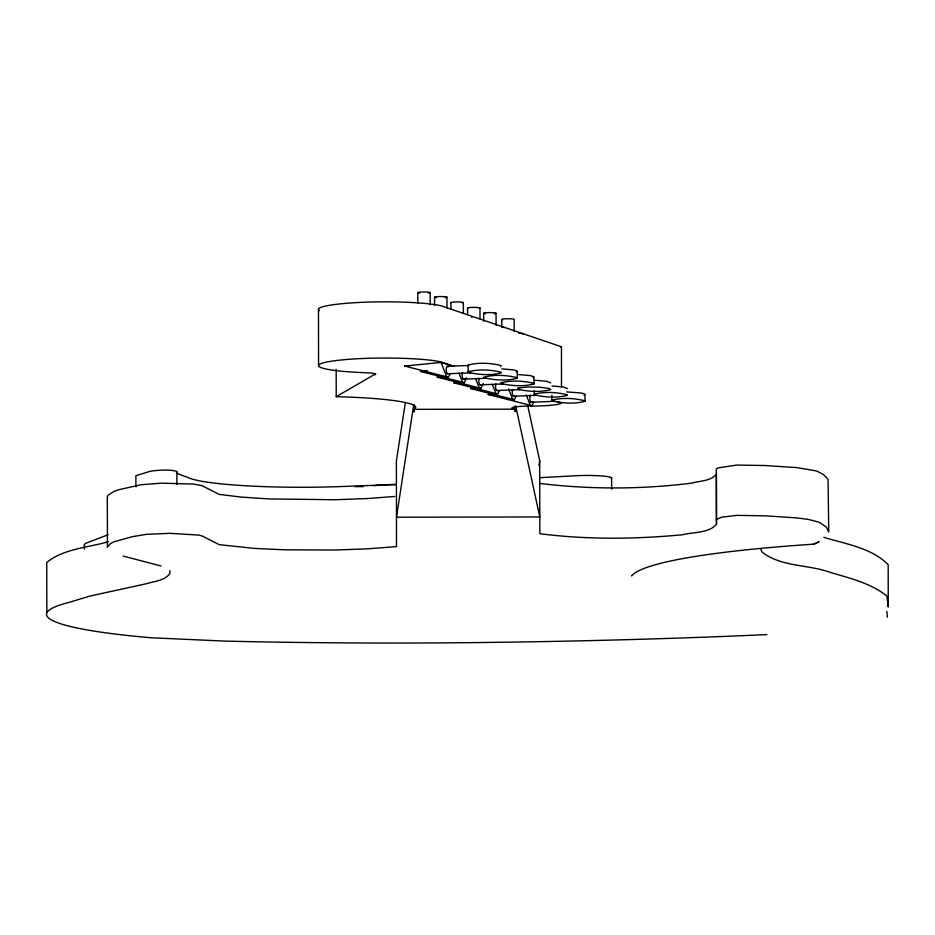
<?xml version="1.0" encoding="UTF-8"?>
<svg xmlns="http://www.w3.org/2000/svg" width="935" height="935" viewBox="0 0 935 935"><rect width="100%" height="100%" fill="white"/><g stroke="black" fill="none" stroke-linecap="round" stroke-linejoin="round"><path stroke-width="1.4" d="M336.179 369.302L336.226 396.685A104.381 11.091 -0.1 0 1 413.936 409.343L413.936 411.774L413.936 404.832M557.54 401.618L561.538 402.985A30.563 3.249 -0.1 0 1 530.554 406.07A18.431 1.963 -0.1 0 0 514.005 407.134A18.431 1.963 -0.1 0 0 515.115 409.168L515.103 411.599L515.103 406.047M405.334 402.623L396.382 461.002L396.522 546.601L367.303 548.857L335.314 550.025L285.117 549.827L254.449 548.413L219.234 544.661L202.03 535.919L198.699 535.077L170.135 533.336L146.456 534.341L132.384 536.655L114.035 541.774L110.494 543.562L107.42 547.197L107.326 496.894L108.191 495.071L113.941 491.483L118.792 489.718L140.869 484.762L161.463 483.161L193.358 484.061L201.937 485.627L219.141 494.358L240.879 497.058L269.186 498.939L335.221 499.734L367.21 498.565L394.745 496.462M413.714 404.832L396.487 517.207L539.811 516.962L515.723 406.106M538.957 465.536L539.705 460.756L527.597 404.995M716.397 519.428L721.832 517.137L736.815 515.384L764.853 515.816L796.795 517.885L808.53 519.451L819.083 522.233L826.33 527.095L828.749 532.015L828.059 479.246L823.209 474.349L816.489 470.971L796.702 467.593L764.76 465.513L736.733 465.081L717.694 467.944L716.315 469.125L716.409 523.46M336.226 396.685L373.497 375.04A14.738 1.566 -0.1 0 0 366.076 372.749A72.334 7.69 -0.1 0 1 319.443 366.812A72.334 7.69 -0.1 0 1 346.312 359.507A61.453 6.533 -0.1 0 1 442.874 362.546L453.954 366.321L441.051 362.441L404.633 366.052L448.368 377.261L450.226 373.614M427.47 370.751L420.469 371.452L464.204 382.66L466.682 377.798M444.183 376.443L437.183 377.144L480.917 388.352L483.395 383.49M460.897 382.146L453.896 382.836L497.63 394.044L499.489 390.398M476.207 387.978L470.609 388.528L514.332 399.736L516.202 396.089M493.797 393.974L488.199 394.523L531.933 405.732L533.792 402.085M500.541 366.649L501.195 365.562C490.571 362.944 478.603 362.277 468.014 365.071L468.271 372.34C478.942 374.865 490.84 375.671 501.452 372.82L501.207 372.259C490.583 369.652 478.615 368.986 468.026 371.779L468.271 372.34M516.365 372.036L517.032 370.95L513.268 369.874L501.826 368.893M517.277 378.219C506.676 381.071 494.767 380.264 484.108 377.728L483.862 377.167C494.451 374.374 506.419 375.052 517.043 377.658L517.277 378.219L517.265 371.511M533.079 377.728L533.745 376.653L529.981 375.566L518.539 374.584M533.99 383.911C523.39 386.763 511.48 385.956 500.821 383.432L500.576 382.871C511.164 380.077 523.133 380.744 533.756 383.35L533.99 383.911L533.978 377.214M584.106 395.119L584.761 394.032L581.009 392.957L566.645 391.929M585.006 401.302C574.406 404.154 562.496 403.336 551.837 400.811L551.592 400.25C562.18 397.457 574.148 398.123 584.772 400.741L585.006 401.302L584.994 394.593M813.684 544.228L819.083 541.821L813.672 544.17A383.116 40.708 -0.1 0 0 631.639 575.96L631.628 575.902M108.109 534.75L86.581 542.978A74.438 7.912 -0.1 0 0 84.524 545.432M108.25 541.739C87.855 547.688 63.533 548.681 46.75 562.484L46.843 612.787M539.39 477.692L575.937 475.74A24.848 2.641 -0.1 0 1 601.848 475.962A24.848 2.641 -0.1 0 1 611.221 478.533M447.503 366.31L468.716 365.48M447.514 373.755L470.141 372.878M463.351 379.154L485.978 378.266M480.064 384.846L502.691 383.969M496.777 390.538L519.404 389.661M513.49 396.241L536.117 395.353M531.08 402.237L553.707 401.349M396.417 484.482L340.433 486.562A117.588 12.494 -0.1 0 1 187.701 477.306A326.666 34.712 -0.1 0 1 176.575 472.97M413.936 409.343L515.115 409.168M354.938 486.621L362.99 486.609M404.633 366.052L408.981 366.076M420.469 371.452L423.368 371.464M437.183 377.144L440.081 377.156M453.896 382.836L456.794 382.847M470.609 388.528L474.957 388.551M488.199 394.523L492.546 394.547M535.252 380.276L546.694 381.27L550.692 382.906M551.966 385.98L563.408 386.961L567.405 388.598M539.752 483.43C590.02 489.531 641.258 489.449 691.503 483.161C699.614 480.765 711.021 481.35 716.432 474.033L716.526 524.325C708.59 533.359 693.431 531.898 682.573 534.762C635.181 539.226 587.11 539.764 539.834 533.721L539.705 460.756M823.887 537.309C845.754 544.088 871.665 547.828 888.18 564.728L888.25 606.99L886.918 596.027C870.824 583.23 850.196 578.286 830.841 572.594C808.483 564.214 780.982 567.264 761.815 551.837L760.985 549.301M123.163 556.056L160.96 565.967M534.236 394.815C544.906 397.34 556.816 398.158 567.416 395.306L567.183 394.745C556.559 392.127 544.591 391.461 534.002 394.254L534.236 394.815L534.236 390.795M448.368 377.261L446.685 376.758L441.051 362.441M464.204 382.66L462.521 382.146L458.933 373.042M480.917 388.352L479.234 387.85L475.646 378.733M497.63 394.044L495.947 393.542L492.359 384.425M514.332 399.736L512.66 399.233L508.558 388.82M531.933 405.732L530.25 405.229L526.148 394.815M561.514 387.125L561.444 346.78L442.781 306.341A61.453 6.533 -0.1 0 0 346.219 303.302A72.334 7.69 -0.1 0 0 319.349 310.607M887.303 617.205L886.894 611.385M611.642 478.007L611.654 489.18M551.825 395.447L551.837 400.811M514.168 319.384L514.192 331.458M501.768 319.396L501.779 327.449M496.064 313.248L496.088 325.322M483.652 313.272L483.675 321.324M479.959 308.012L479.982 318.753M467.558 308.036L467.57 314.744M463.316 302.578L463.339 313.307M450.915 302.601L450.927 309.31M446.965 297.178L446.988 307.919M434.565 297.201L434.576 305.254M430.205 292.597L430.229 304.681M417.793 292.62L417.816 303.349M318.473 309.251L318.566 365.456M176.902 471.859L176.925 484.435M169.878 570.619L169.878 573.494C164.665 580.904 153.948 581.254 145.942 583.837L90.228 595.992L69.12 602.362A288.763 30.68 -0.1 0 0 151.306 637.775L224.739 641.094A779.019 82.771 -0.1 0 0 463.269 642.707A1001.011 106.356 -0.1 0 0 766.934 634.596M135.914 486.878L135.891 475.705L149.67 471.462A20.593 2.186 -0.1 0 1 160.902 470.212A8.205 0.877 -0.1 0 1 171.234 470.34A21.061 2.244 -0.1 0 1 176.423 472.339M84.349 544.813L84.36 549.009M561.444 346.78A30.563 3.249 -0.1 0 1 560.942 347.189M373.684 485.768A26.718 2.84 -0.1 0 1 396.358 484.552M502.598 319.735A6.206 0.655 -0.1 0 1 507.167 318.742A6.206 0.655 -0.1 0 1 513.958 319.548M518.504 333.024A14.843 1.578 -0.1 0 1 520.865 333.339M522.338 333.725A14.843 1.578 -0.1 0 1 522.84 334.122M485.464 313.739A6.206 0.655 -0.1 0 1 485.475 312.804A6.206 0.655 -0.1 0 1 494.253 312.793A6.206 0.655 -0.1 0 1 494.241 313.716M502.75 327.215A14.843 1.578 -0.1 0 1 504.234 327.589M467.769 308.211A6.206 0.655 -0.1 0 1 474.583 307.37A6.206 0.655 -0.1 0 1 479.129 308.351M451.126 302.765A6.206 0.655 -0.1 0 1 457.94 301.935A6.206 0.655 -0.1 0 1 462.486 302.905M436.376 297.669A6.206 0.655 -0.1 0 1 436.388 296.734A6.206 0.655 -0.1 0 1 445.153 296.722A6.206 0.655 -0.1 0 1 445.142 297.657M419.605 293.087A6.206 0.655 -0.1 0 1 419.616 292.152A6.206 0.655 -0.1 0 1 428.394 292.141A6.206 0.655 -0.1 0 1 428.382 293.064M471.485 316.918A14.843 1.578 -0.1 0 1 471.988 317.327M531.957 401.407A3.752 1.227 87.8 0 1 530.098 400.472A3.752 1.227 87.8 0 1 530.449 395.096M554.584 400.519A3.752 1.227 87.8 0 1 553.088 400.659M514.11 395.926A3.752 1.227 87.8 0 1 512.509 394.488A3.752 1.227 87.8 0 1 512.602 389.615M536.737 395.037A3.752 1.227 87.8 0 1 535.802 395.131M520.024 389.346A3.752 1.227 87.8 0 1 518.528 388.305M497.397 390.234A3.752 1.227 87.8 0 1 495.795 388.785A3.752 1.227 87.8 0 1 495.889 383.923M480.391 384.823A3.752 1.227 87.8 0 1 478.989 382.66A3.752 1.227 87.8 0 1 479.176 378.219M503.018 383.934A3.752 1.227 87.8 0 1 501.815 382.614M464.227 378.324A3.752 1.227 87.8 0 1 462.474 377.798A3.752 1.227 87.8 0 1 462.463 372.527M486.305 378.243A3.752 1.227 87.8 0 1 485.358 377.588M448.134 373.451A3.752 1.227 87.8 0 1 446.275 369.664A3.752 1.227 87.8 0 1 448.122 366.988M470.761 372.562A3.752 1.227 87.8 0 1 469.265 371.522M518.189 388.037L517.534 389.124C528.193 391.648 540.103 392.455 550.703 389.615L549.102 388.492L539.553 387.195L526.744 387.008L518.189 388.037"/></g></svg>
